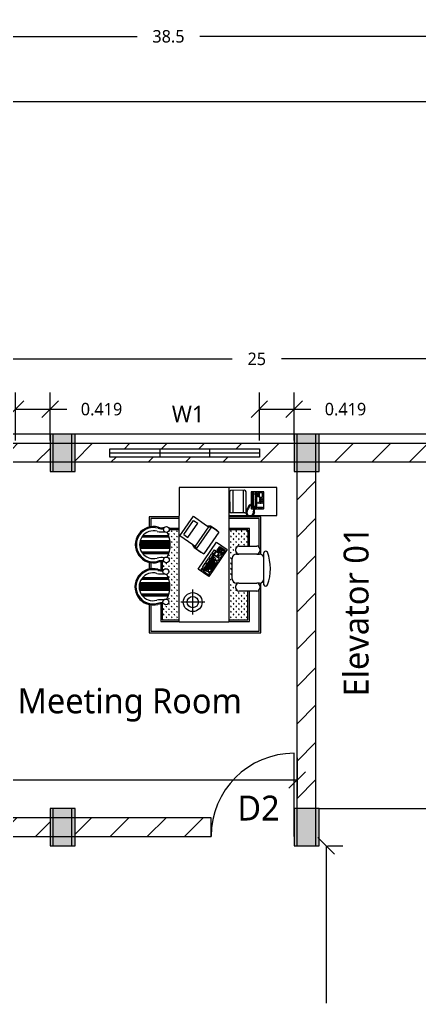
# Model space of a CAD drawing. Header units: metres. Extents: x 22814 to 23003, y 12423 to 12493.
# Drawn here: x 22835.06 to 22839.87, y 12469.05 to 12480.96 of the extents above; entities that cross this region are included whole.
import ezdxf

# ---------------------------------------------------------------- set-up
doc = ezdxf.new("R2010")
doc.units = ezdxf.units.M
doc.header["$PDMODE"] = 2
for name, color, linetype in [('Column hatch', 1, 'Continuous'), ('Door', 3, 'Continuous'), ('Window', 50, 'Continuous')]:
    doc.layers.add(name, color=color, linetype=linetype)
doc.styles.add('Annotative', font='Microsoft YaHei Light.ttf')
doc.dimstyles.new('Dim 2', dxfattribs={"dimtxt": 0.15, "dimasz": 0.2, "dimexe": 0.2, "dimexo": 0.1, "dimgap": 0.2, "dimtad": 0, "dimdec": 3, "dimdsep": 46, "dimtxsty": 'Annotative', "dimblk": 'OBLIQUE', "dimcen": 1, "dimadec": 0, "dimazin": 0, "dimtfac": 1, "dimtdec": 3, "dimtmove": 0, "dimatfit": 3, "dimfxl": 1, "dimarcsym": 0})

# ---------------------------------------------------------------- blocks, each defined once
blk = doc.blocks.new('A$C22A54B66')
for p, q in [((483, 1429), (483, 1766)), ((491, 1426), (491, 1772)), ((498, 1424), (498, 1778)), ((505, 1421), (505, 1782)), ((556, 1410), (556, 1805)), ((563, 1409), (563, 1807)), ((570, 1408), (570, 1808)), ((577, 1408), (577, 1810)), ((584, 1407), (584, 1811)), ((591, 1407), (591, 1811)), ((598, 1407), (598, 1812)), ((605, 1407), (605, 1812)), ((612, 1407), (612, 1811)), ((619, 1407), (619, 1811)), ((626, 1408), (626, 1810)), ((633, 1408), (633, 1809)), ((640, 1409), (640, 1808)), ((648, 1410), (648, 1806)), ((655, 1411), (655, 1804)), ((702, 1422), (702, 1783)), ((709, 1424), (709, 1778)), ((717, 1426), (717, 1773)), ((724, 1429), (724, 1767)), ((1036, 1423), (1036, 1761)), ((1043, 1421), (1043, 1767)), ((1050, 1418), (1050, 1772)), ((1057, 1416), (1057, 1777)), ((1109, 1405), (1109, 1800)), ((1116, 1404), (1116, 1802)), ((1123, 1403), (1123, 1803)), ((1130, 1403), (1130, 1804)), ((1137, 1402), (1137, 1805)), ((1144, 1402), (1144, 1806)), ((1151, 1402), (1151, 1806)), ((1158, 1402), (1158, 1806)), ((1165, 1402), (1165, 1806)), ((1172, 1402), (1172, 1806)), ((1179, 1402), (1179, 1805)), ((1186, 1403), (1186, 1804)), ((1193, 1404), (1193, 1803)), ((1200, 1404), (1200, 1801)), ((1207, 1405), (1207, 1799)), ((1255, 1416), (1255, 1778)), ((1262, 1419), (1262, 1773)), ((1269, 1421), (1269, 1768)), ((1276, 1424), (1276, 1762)), ((370, 1678), (0, 1678)), ((0, 1678), (0, 212)), ((366, 1658), (20, 1658)), ((20, 1658), (20, 232)), ((924, 1678), (838, 1678)), ((920, 1658), (841, 1658)), ((1522, 1678), (1390, 1678)), ((1502, 1658), (1393, 1658)), ((1502, 1284), (1502, 1658)), ((1522, 1284), (1522, 1678)), ((379, 1528), (150, 1528)), ((150, 1528), (150, 1284)), ((379, 1508), (170, 1508)), ((170, 1508), (170, 1284)), ((170, 1493), (176, 1487)), ((205, 1458), (198, 1452)), ((205, 1458), (205, 1449)), ((205, 1458), (211, 1452)), ((240, 1494), (233, 1487)), ((240, 1494), (240, 1484)), ((240, 1494), (247, 1487)), ((275, 1458), (269, 1452)), ((275, 1458), (275, 1449)), ((275, 1458), (282, 1452)), ((311, 1494), (304, 1487)), ((311, 1494), (311, 1484)), ((311, 1494), (317, 1487)), ((346, 1458), (339, 1452)), ((346, 1458), (346, 1449)), ((346, 1458), (353, 1452)), ((376, 1488), (375, 1487)), ((932, 1528), (815, 1528)), ((932, 1508), (829, 1508)), ((841, 1451), (841, 1449)), ((842, 1457), (848, 1452)), ((876, 1494), (870, 1487)), ((876, 1494), (876, 1484)), ((876, 1494), (883, 1487)), ((912, 1458), (905, 1452)), ((912, 1458), (912, 1449)), ((912, 1458), (918, 1452)), ((170, 1422), (176, 1416)), ((170, 1351), (176, 1345)), ((205, 1387), (198, 1381)), ((205, 1317), (198, 1310)), ((205, 1387), (205, 1378)), ((205, 1387), (211, 1381)), ((205, 1317), (205, 1307)), ((205, 1317), (211, 1310)), ((240, 1423), (233, 1416)), ((240, 1352), (233, 1345)), ((240, 1423), (240, 1413)), ((240, 1423), (247, 1416)), ((240, 1352), (240, 1343)), ((240, 1352), (247, 1345)), ((275, 1387), (269, 1381)), ((275, 1317), (269, 1310)), ((275, 1387), (275, 1378)), ((275, 1387), (282, 1381)), ((275, 1317), (275, 1307)), ((275, 1317), (282, 1310)), ((311, 1423), (304, 1416)), ((311, 1352), (304, 1345)), ((311, 1423), (311, 1413)), ((311, 1423), (317, 1416)), ((311, 1352), (311, 1343)), ((311, 1352), (317, 1345)), ((346, 1387), (339, 1381)), ((346, 1317), (339, 1310)), ((346, 1387), (346, 1378)), ((346, 1387), (353, 1381)), ((346, 1317), (346, 1307)), ((346, 1317), (353, 1310)), ((381, 1423), (375, 1416)), ((381, 1352), (375, 1345)), ((381, 1423), (381, 1413)), ((381, 1423), (388, 1416)), ((381, 1352), (381, 1343)), ((381, 1352), (388, 1345)), ((417, 1387), (410, 1381)), ((417, 1317), (410, 1310)), ((417, 1387), (417, 1378)), ((417, 1387), (423, 1381)), ((417, 1317), (417, 1307)), ((417, 1317), (423, 1310)), ((452, 1423), (445, 1416)), ((452, 1352), (445, 1345)), ((452, 1423), (452, 1413)), ((452, 1423), (459, 1416)), ((452, 1352), (452, 1343)), ((452, 1352), (459, 1345)), ((487, 1387), (481, 1381)), ((487, 1317), (481, 1310)), ((487, 1387), (487, 1378)), ((487, 1387), (494, 1381)), ((487, 1317), (487, 1307)), ((487, 1317), (494, 1310)), ((518, 1418), (516, 1416)), ((523, 1352), (516, 1345)), ((523, 1416), (523, 1413)), ((523, 1352), (523, 1343)), ((523, 1352), (529, 1345)), ((558, 1387), (552, 1381)), ((558, 1317), (552, 1310)), ((558, 1387), (558, 1378)), ((558, 1387), (565, 1381)), ((558, 1317), (558, 1307)), ((558, 1317), (565, 1310)), ((594, 1352), (587, 1345)), ((594, 1352), (594, 1343)), ((594, 1352), (600, 1345)), ((629, 1387), (622, 1381)), ((629, 1317), (622, 1310)), ((629, 1387), (629, 1378)), ((629, 1387), (635, 1381)), ((629, 1317), (629, 1307)), ((629, 1317), (635, 1310)), ((664, 1352), (658, 1345)), ((664, 1352), (664, 1343)), ((664, 1352), (671, 1345)), ((700, 1387), (693, 1381)), ((700, 1317), (693, 1310)), ((700, 1387), (700, 1378)), ((700, 1387), (706, 1381)), ((700, 1317), (700, 1307)), ((700, 1317), (706, 1310)), ((735, 1423), (728, 1416)), ((735, 1352), (728, 1345)), ((735, 1423), (735, 1413)), ((735, 1423), (742, 1416)), ((735, 1352), (735, 1343)), ((735, 1352), (742, 1345)), ((770, 1387), (764, 1381)), ((770, 1317), (764, 1310)), ((770, 1387), (770, 1378)), ((770, 1387), (777, 1381)), ((770, 1317), (770, 1307)), ((770, 1317), (777, 1310)), ((804, 1421), (799, 1416)), ((806, 1352), (799, 1345)), ((806, 1422), (806, 1413)), ((806, 1352), (806, 1343)), ((806, 1352), (812, 1345)), ((807, 1422), (812, 1416)), ((841, 1387), (834, 1381)), ((841, 1317), (834, 1310)), ((841, 1387), (841, 1378)), ((841, 1387), (848, 1381)), ((841, 1317), (841, 1307)), ((841, 1317), (848, 1310)), ((876, 1423), (870, 1416)), ((876, 1352), (870, 1345)), ((876, 1423), (876, 1413)), ((876, 1423), (883, 1416)), ((876, 1352), (876, 1343)), ((876, 1352), (883, 1345)), ((912, 1387), (905, 1381)), ((912, 1317), (905, 1310)), ((912, 1387), (912, 1378)), ((912, 1387), (918, 1381)), ((912, 1317), (912, 1307)), ((912, 1317), (918, 1310)), ((943, 1419), (940, 1416)), ((947, 1352), (940, 1345)), ((947, 1418), (947, 1413)), ((947, 1352), (947, 1343)), ((947, 1352), (954, 1345)), ((953, 1416), (954, 1416)), ((982, 1387), (976, 1381)), ((982, 1317), (976, 1310)), ((982, 1387), (982, 1378)), ((982, 1387), (989, 1381)), ((982, 1317), (982, 1307)), ((982, 1317), (989, 1310)), ((1018, 1423), (1011, 1416)), ((1018, 1352), (1011, 1345)), ((1018, 1423), (1018, 1413)), ((1018, 1423), (1024, 1416)), ((1018, 1352), (1018, 1343)), ((1018, 1352), (1024, 1345)), ((1053, 1387), (1046, 1381)), ((1053, 1317), (1046, 1310)), ((1053, 1387), (1053, 1378)), ((1053, 1387), (1060, 1381)), ((1053, 1317), (1053, 1307)), ((1053, 1317), (1060, 1310)), ((1088, 1352), (1082, 1345)), ((1088, 1352), (1088, 1343)), ((1088, 1352), (1095, 1345)), ((1124, 1387), (1117, 1381)), ((1124, 1317), (1117, 1310)), ((1124, 1387), (1124, 1378)), ((1124, 1387), (1130, 1381)), ((1124, 1317), (1124, 1307)), ((1124, 1317), (1130, 1310)), ((1159, 1352), (1153, 1345)), ((1159, 1352), (1159, 1343)), ((1159, 1352), (1166, 1345)), ((1195, 1387), (1188, 1381)), ((1195, 1317), (1188, 1310)), ((1195, 1387), (1195, 1378)), ((1195, 1387), (1201, 1381)), ((1195, 1317), (1195, 1307)), ((1195, 1317), (1201, 1310)), ((1230, 1352), (1223, 1345)), ((1230, 1352), (1230, 1343)), ((1230, 1352), (1237, 1345)), ((1265, 1387), (1259, 1381)), ((1265, 1317), (1259, 1310)), ((1265, 1387), (1265, 1378)), ((1265, 1387), (1272, 1381)), ((1265, 1317), (1265, 1307)), ((1265, 1317), (1272, 1310)), ((1301, 1423), (1294, 1416)), ((1301, 1352), (1294, 1345)), ((1301, 1423), (1301, 1413)), ((1301, 1423), (1307, 1416)), ((1301, 1352), (1301, 1343)), ((1301, 1352), (1307, 1345)), ((1336, 1387), (1329, 1381)), ((1336, 1317), (1329, 1310)), ((1336, 1387), (1336, 1378)), ((1336, 1387), (1343, 1381)), ((1336, 1317), (1336, 1307)), ((1336, 1317), (1343, 1310)), ((1352, 1284), (1352, 1416)), ((1372, 1284), (1372, 1419)), ((138, 634), (138, 1284)), ((138, 1284), (1538, 1284)), ((402, 947), (402, 1264)), ((1911, 1285), (1539, 1285)), ((1911, 0), (1911, 1285)), ((570, 1109), (240, 1109)), ((1911, 634), (138, 634)), ((150, 634), (150, 362)), ((170, 634), (170, 382)), ((170, 574), (176, 568)), ((205, 610), (198, 603)), ((205, 539), (198, 532)), ((205, 610), (205, 600)), ((205, 610), (211, 603)), ((205, 539), (205, 530)), ((205, 539), (211, 532)), ((240, 574), (233, 568)), ((240, 574), (240, 565)), ((240, 574), (247, 568)), ((275, 610), (269, 603)), ((275, 539), (269, 532)), ((275, 610), (275, 600)), ((275, 610), (282, 603)), ((275, 539), (275, 530)), ((275, 539), (282, 532)), ((311, 574), (304, 568)), ((311, 574), (311, 565)), ((311, 574), (317, 568)), ((346, 610), (339, 603)), ((346, 539), (339, 532)), ((346, 610), (346, 600)), ((346, 610), (353, 603)), ((346, 539), (346, 530)), ((346, 539), (353, 532)), ((381, 574), (375, 568)), ((381, 574), (381, 565)), ((381, 574), (388, 568)), ((417, 610), (410, 603)), ((417, 539), (410, 532)), ((417, 610), (417, 600)), ((417, 610), (423, 603)), ((417, 539), (417, 530)), ((417, 539), (423, 532)), ((452, 574), (445, 568)), ((452, 574), (452, 565)), ((452, 574), (459, 568)), ((487, 610), (481, 603)), ((487, 539), (481, 532)), ((487, 610), (487, 600)), ((487, 610), (494, 603)), ((487, 539), (487, 530)), ((487, 539), (494, 532)), ((523, 574), (516, 568)), ((523, 574), (523, 565)), ((523, 574), (529, 568)), ((558, 610), (552, 603)), ((558, 539), (552, 532)), ((558, 610), (558, 600)), ((558, 610), (565, 603)), ((558, 539), (558, 530)), ((558, 539), (564, 533)), ((586, 539), (615, 539)), ((594, 574), (587, 568)), ((594, 574), (594, 565)), ((594, 574), (600, 568)), ((629, 610), (622, 603)), ((629, 539), (627, 537)), ((629, 610), (629, 600)), ((629, 610), (635, 603)), ((629, 539), (629, 537)), ((629, 539), (633, 534)), ((653, 502), (653, 531)), ((664, 574), (658, 568)), ((664, 574), (664, 565)), ((664, 574), (668, 570)), ((700, 610), (693, 603)), ((700, 610), (700, 600)), ((700, 610), (706, 603)), ((709, 588), (978, 588)), ((770, 610), (764, 603)), ((770, 610), (770, 600)), ((770, 610), (777, 603)), ((841, 610), (834, 603)), ((841, 610), (841, 600)), ((841, 610), (848, 603)), ((912, 610), (905, 603)), ((912, 610), (912, 600)), ((912, 610), (918, 603)), ((982, 610), (976, 603)), ((982, 610), (982, 600)), ((982, 610), (989, 603)), ((1018, 574), (1016, 573)), ((1018, 574), (1018, 571)), ((1018, 574), (1024, 568)), ((1035, 531), (1035, 502)), ((1053, 610), (1046, 603)), ((1053, 539), (1046, 532)), ((1053, 610), (1053, 600)), ((1053, 610), (1060, 603)), ((1053, 539), (1053, 534)), ((1053, 539), (1056, 536)), ((1073, 539), (1102, 539)), ((1088, 574), (1082, 568)), ((1088, 574), (1088, 565)), ((1088, 574), (1095, 568)), ((1124, 610), (1117, 603)), ((1124, 539), (1120, 535)), ((1124, 610), (1124, 600)), ((1124, 610), (1130, 603)), ((1124, 539), (1124, 532)), ((1124, 539), (1130, 532)), ((1159, 574), (1153, 568)), ((1159, 574), (1159, 565)), ((1159, 574), (1166, 568)), ((1195, 610), (1188, 603)), ((1195, 539), (1188, 532)), ((1195, 610), (1195, 600)), ((1195, 610), (1201, 603)), ((1195, 539), (1195, 530)), ((1195, 539), (1201, 532)), ((1230, 574), (1223, 568)), ((1230, 574), (1230, 565)), ((1230, 574), (1237, 568)), ((1265, 610), (1259, 603)), ((1265, 539), (1259, 532)), ((1265, 610), (1265, 600)), ((1265, 610), (1272, 603)), ((1265, 539), (1265, 530)), ((1265, 539), (1272, 532)), ((1301, 574), (1294, 568)), ((1301, 574), (1301, 565)), ((1301, 574), (1307, 568)), ((1336, 610), (1329, 603)), ((1336, 539), (1329, 532)), ((1336, 610), (1336, 600)), ((1336, 610), (1343, 603)), ((1336, 539), (1336, 530)), ((1336, 539), (1343, 532)), ((1352, 382), (1352, 634)), ((1372, 362), (1372, 634)), ((1502, 232), (1502, 634)), ((1522, 212), (1522, 634)), ((1539, 634), (1539, 0)), ((1575, 423), (1575, 599)), ((1872, 425), (1870, 601)), ((170, 503), (176, 497)), ((170, 432), (176, 426)), ((205, 468), (198, 462)), ((205, 398), (198, 391)), ((205, 468), (205, 459)), ((205, 468), (211, 462)), ((205, 398), (205, 388)), ((205, 398), (211, 391)), ((240, 504), (233, 497)), ((240, 433), (233, 426)), ((240, 504), (240, 494)), ((240, 504), (247, 497)), ((240, 433), (240, 424)), ((240, 433), (247, 426)), ((275, 468), (269, 462)), ((275, 398), (269, 391)), ((275, 468), (275, 459)), ((275, 468), (282, 462)), ((275, 398), (275, 388)), ((275, 398), (282, 391)), ((311, 504), (304, 497)), ((311, 433), (304, 426)), ((311, 504), (311, 494)), ((311, 504), (317, 497)), ((311, 433), (311, 424)), ((311, 433), (317, 426)), ((346, 468), (339, 462)), ((346, 398), (339, 391)), ((346, 468), (346, 459)), ((346, 468), (353, 462)), ((346, 398), (346, 388)), ((346, 398), (353, 391)), ((381, 504), (375, 497)), ((381, 433), (375, 426)), ((381, 504), (381, 494)), ((381, 504), (388, 497)), ((381, 433), (381, 424)), ((381, 433), (388, 426)), ((417, 468), (410, 462)), ((417, 398), (410, 391)), ((417, 468), (417, 459)), ((417, 468), (423, 462)), ((417, 398), (417, 388)), ((417, 398), (423, 391)), ((452, 504), (445, 497)), ((452, 433), (445, 426)), ((452, 504), (452, 494)), ((452, 504), (459, 497)), ((452, 433), (452, 424)), ((452, 433), (459, 426)), ((487, 468), (481, 462)), ((487, 398), (481, 391)), ((487, 468), (487, 459)), ((487, 468), (494, 462)), ((487, 398), (487, 388)), ((487, 398), (494, 391)), ((523, 504), (516, 497)), ((523, 433), (516, 426)), ((523, 504), (523, 494)), ((523, 504), (529, 497)), ((523, 433), (523, 424)), ((523, 433), (529, 426)), ((548, 264), (548, 502)), ((653, 502), (653, 264)), ((1035, 264), (1035, 502)), ((1140, 502), (1140, 264)), ((1159, 504), (1153, 497)), ((1159, 433), (1153, 426)), ((1159, 504), (1159, 494)), ((1159, 504), (1166, 497)), ((1159, 433), (1159, 424)), ((1159, 433), (1166, 426)), ((1195, 468), (1188, 462)), ((1195, 398), (1188, 391)), ((1195, 468), (1195, 459)), ((1195, 468), (1201, 462)), ((1195, 398), (1195, 388)), ((1195, 398), (1201, 391)), ((1230, 504), (1223, 497)), ((1230, 433), (1223, 426)), ((1230, 504), (1230, 494)), ((1230, 504), (1237, 497)), ((1230, 433), (1230, 424)), ((1230, 433), (1237, 426)), ((1265, 468), (1259, 462)), ((1265, 398), (1259, 391)), ((1265, 468), (1265, 459)), ((1265, 468), (1272, 462)), ((1265, 398), (1265, 388)), ((1265, 398), (1272, 391)), ((1301, 504), (1294, 497)), ((1301, 433), (1294, 426)), ((1301, 504), (1301, 494)), ((1301, 504), (1307, 497)), ((1301, 433), (1301, 424)), ((1301, 433), (1307, 426)), ((1336, 468), (1329, 462)), ((1336, 398), (1329, 391)), ((1336, 468), (1336, 459)), ((1336, 468), (1343, 462)), ((1336, 398), (1336, 388)), ((1336, 398), (1343, 391)), ((150, 362), (548, 362)), ((170, 382), (548, 382)), ((653, 227), (653, 264)), ((1035, 264), (1035, 227)), ((1352, 382), (1139, 382)), ((1140, 362), (1372, 362)), ((0, 212), (655, 212)), ((20, 232), (564, 232)), ((615, 226), (586, 226)), ((629, 170), (709, 170)), ((709, 170), (978, 170)), ((978, 170), (1035, 170)), ((1033, 212), (1522, 212)), ((1035, 170), (1049, 170)), ((1102, 226), (1073, 226)), ((1123, 232), (1502, 232)), ((1539, 0), (1911, 0))]:
    blk.add_line(p, q)
at = {"linetype": 'ByBlock'}
for p, q in [((1157, 1105), (1275, 1275)), ((1290, 1223), (1253, 1170)), ((1275, 1275), (1531, 1098)), ((1290, 1223), (1477, 1095)), ((1058, 1002), (1111, 1078)), ((1102, 1061), (1061, 1000)), ((1140, 1076), (1102, 1061)), ((1394, 860), (1102, 1061)), ((1111, 1078), (1157, 1105)), ((1157, 1099), (1140, 1076)), ((1394, 900), (1140, 1076)), ((1253, 1170), (1440, 1041)), ((1531, 1098), (1410, 924)), ((1477, 1095), (1440, 1041)), ((739, 897), (835, 1037)), ((813, 970), (763, 898)), ((815, 924), (806, 910)), ((822, 943), (811, 927)), ((811, 927), (815, 924)), ((1020, 827), (813, 970)), ((825, 958), (817, 946)), ((817, 946), (822, 943)), ((819, 979), (832, 998)), ((836, 968), (819, 979)), ((820, 920), (965, 821)), ((823, 939), (981, 830)), ((832, 998), (849, 987)), ((835, 1037), (1189, 793)), ((849, 987), (836, 968)), ((845, 962), (858, 980)), ((901, 923), (845, 962)), ((858, 980), (914, 942)), ((914, 942), (901, 923)), ((908, 918), (921, 937)), ((964, 880), (908, 918)), ((921, 937), (977, 898)), ((1037, 961), (1058, 1002)), ((1061, 1000), (1037, 961)), ((1324, 763), (1037, 961)), ((1410, 924), (1394, 900)), ((1410, 924), (1407, 874)), ((1093, 653), (739, 897)), ((763, 898), (784, 883)), ((784, 883), (794, 897)), ((794, 897), (805, 889)), ((805, 889), (796, 875)), ((796, 875), (933, 780)), ((813, 905), (803, 891)), ((806, 910), (813, 905)), ((817, 902), (953, 808)), ((817, 861), (826, 875)), ((826, 875), (924, 807)), ((924, 807), (915, 793)), ((933, 780), (943, 794)), ((943, 794), (959, 783)), ((947, 795), (956, 809)), ((959, 783), (950, 769)), ((956, 809), (963, 804)), ((963, 804), (971, 816)), ((977, 898), (964, 880)), ((969, 876), (981, 895)), ((1027, 836), (969, 876)), ((971, 755), (1020, 827)), ((971, 816), (981, 809)), ((981, 895), (1040, 855)), ((981, 809), (990, 823)), ((986, 827), (995, 841)), ((990, 823), (986, 827)), ((1004, 793), (1025, 824)), ((1048, 763), (1004, 793)), ((1025, 824), (1069, 793)), ((1040, 855), (1027, 836)), ((1028, 718), (1076, 788)), ((1031, 833), (1044, 852)), ((1076, 802), (1031, 833)), ((1044, 852), (1089, 821)), ((1069, 793), (1048, 763)), ((1089, 821), (1076, 802)), ((1076, 788), (1132, 750)), ((1189, 793), (1093, 653)), ((1356, 800), (1324, 763)), ((1352, 799), (1324, 763)), ((1394, 860), (1352, 799)), ((1407, 874), (1356, 800)), ((1394, 900), (1394, 860)), ((950, 769), (971, 755)), ((975, 751), (986, 768)), ((1019, 721), (975, 751)), ((986, 768), (1000, 758)), ((1000, 758), (1010, 772)), ((1010, 772), (1026, 761)), ((1026, 761), (1017, 747)), ((1017, 747), (1031, 737)), ((1031, 737), (1019, 721)), ((1084, 680), (1028, 718)), ((1038, 728), (1064, 711)), ((1046, 744), (1085, 717)), ((1064, 711), (1056, 699)), ((1059, 759), (1097, 733)), ((1067, 774), (1106, 747)), ((1070, 689), (1088, 715)), ((1132, 750), (1084, 680)), ((1088, 715), (1109, 745)), ((1088, 715), (1099, 707)), ((1109, 745), (1120, 737)), ((1871, 581), (1578, 579)), ((1850, 621), (1595, 619)), ((1542, 392), (1546, 396)), ((1546, 383), (1542, 392)), ((1546, 396), (1555, 391)), ((1560, 391), (1546, 377)), ((1552, 400), (1558, 403)), ((1555, 391), (1552, 400)), ((1558, 403), (1567, 395)), ((1584, 395), (1560, 391)), ((1566, 405), (1573, 406)), ((1567, 395), (1566, 405)), ((1573, 406), (1578, 398)), ((1578, 398), (1580, 408)), ((1872, 445), (1579, 443)), ((1580, 408), (1588, 406)), ((1614, 385), (1584, 395)), ((1588, 406), (1588, 398)), ((1588, 398), (1595, 405)), ((1595, 405), (1602, 402)), ((1596, 403), (1852, 405)), ((1602, 402), (1602, 392)), ((1602, 392), (1605, 401)), ((1605, 401), (1615, 399)), ((1615, 399), (1614, 389)), ((1614, 389), (1623, 395)), ((1623, 395), (1628, 391)), ((1628, 391), (1626, 382)), ((1525, 357), (1527, 363)), ((1535, 353), (1525, 357)), ((1526, 351), (1535, 353)), ((1527, 346), (1526, 351)), ((1527, 363), (1535, 363)), ((1535, 342), (1527, 346)), ((1527, 338), (1535, 342)), ((1529, 331), (1527, 338)), ((1529, 371), (1532, 376)), ((1535, 363), (1529, 371)), ((1539, 332), (1529, 331)), ((1532, 376), (1541, 375)), ((1533, 381), (1537, 386)), ((1541, 375), (1533, 381)), ((1533, 324), (1539, 332)), ((1537, 318), (1533, 324)), ((1537, 386), (1546, 383)), ((1545, 320), (1537, 318)), ((1546, 377), (1538, 358)), ((1538, 358), (1540, 339)), ((1540, 339), (1549, 322)), ((1540, 312), (1545, 320)), ((1546, 308), (1540, 312)), ((1555, 312), (1546, 308)), ((1549, 322), (1564, 310)), ((1553, 302), (1555, 312)), ((1560, 298), (1553, 302)), ((1567, 307), (1560, 298)), ((1564, 310), (1584, 308)), ((1568, 297), (1567, 307)), ((1577, 296), (1568, 297)), ((1582, 305), (1577, 296)), ((1584, 296), (1582, 305)), ((1584, 308), (1592, 310)), ((1591, 297), (1584, 296)), ((1595, 300), (1591, 297)), ((1592, 310), (1596, 304)), ((1597, 299), (1595, 300)), ((1596, 304), (1604, 304)), ((1605, 300), (1597, 299)), ((1604, 304), (1612, 303)), ((1620, 296), (1605, 300)), ((1612, 303), (1627, 300)), ((1632, 374), (1614, 385)), ((1636, 292), (1620, 296)), ((1626, 382), (1634, 387)), ((1627, 300), (1637, 297)), ((1634, 336), (1630, 333)), ((1630, 333), (1630, 299)), ((1630, 293), (1630, 175)), ((1635, 375), (1632, 374)), ((1634, 387), (1641, 384)), ((1851, 336), (1634, 336)), ((1635, 373), (1635, 375)), ((1649, 366), (1635, 373)), ((1649, 292), (1636, 292)), ((1637, 297), (1649, 296)), ((1641, 384), (1638, 375)), ((1638, 375), (1645, 381)), ((1653, 323), (1643, 315)), ((1643, 315), (1643, 297)), ((1643, 292), (1643, 270)), ((1643, 270), (1651, 262)), ((1645, 381), (1652, 378)), ((1645, 312), (1648, 318)), ((1665, 304), (1645, 312)), ((1645, 297), (1645, 312)), ((1645, 274), (1645, 292)), ((1665, 282), (1645, 274)), ((1645, 274), (1648, 268)), ((1648, 318), (1654, 320)), ((1648, 268), (1654, 267)), ((1652, 378), (1649, 369)), ((1649, 369), (1656, 376)), ((1666, 356), (1649, 366)), ((1649, 296), (1649, 292)), ((1651, 262), (1841, 262)), ((1841, 323), (1653, 323)), ((1654, 320), (1668, 306)), ((1654, 320), (1697, 320)), ((1654, 267), (1668, 281)), ((1654, 267), (1697, 267)), ((1656, 376), (1661, 373)), ((1661, 373), (1658, 364)), ((1658, 364), (1667, 369)), ((1668, 306), (1665, 304)), ((1665, 304), (1665, 282)), ((1668, 281), (1665, 282)), ((1675, 350), (1666, 356)), ((1667, 369), (1672, 366)), ((1753, 306), (1668, 306)), ((1753, 281), (1668, 281)), ((1672, 366), (1670, 358)), ((1670, 358), (1678, 363)), ((1678, 354), (1675, 350)), ((1678, 363), (1681, 362)), ((1678, 351), (1678, 354)), ((1680, 349), (1678, 351)), ((1683, 345), (1680, 349)), ((1681, 362), (1682, 358)), ((1682, 358), (1683, 353)), ((1683, 353), (1689, 348)), ((1686, 342), (1683, 345)), ((1687, 336), (1686, 342)), ((1689, 348), (1691, 344)), ((1691, 344), (1692, 336)), ((1697, 320), (1704, 317)), ((1697, 267), (1704, 270)), ((1704, 317), (1712, 312)), ((1704, 270), (1712, 274)), ((1712, 312), (1723, 311)), ((1712, 274), (1723, 276)), ((1723, 311), (1753, 311)), ((1723, 276), (1753, 276)), ((1769, 311), (1753, 311)), ((1753, 306), (1824, 306)), ((1753, 281), (1824, 281)), ((1769, 276), (1753, 276)), ((1780, 312), (1769, 311)), ((1780, 274), (1769, 276)), ((1788, 317), (1780, 312)), ((1788, 270), (1780, 274)), ((1796, 320), (1788, 317)), ((1796, 267), (1788, 270)), ((1838, 320), (1796, 320)), ((1838, 267), (1796, 267)), ((1838, 320), (1824, 306)), ((1824, 306), (1827, 304)), ((1824, 281), (1827, 282)), ((1838, 267), (1824, 281)), ((1827, 304), (1848, 312)), ((1827, 304), (1827, 282)), ((1827, 282), (1848, 274)), ((1844, 318), (1838, 320)), ((1844, 268), (1838, 267)), ((1849, 315), (1841, 323)), ((1841, 262), (1849, 268)), ((1848, 312), (1844, 318)), ((1848, 274), (1844, 268)), ((1848, 274), (1848, 312)), ((1849, 268), (1849, 315)), ((1854, 333), (1851, 336)), ((1854, 175), (1854, 333)), ((1630, 175), (1634, 172)), ((1634, 172), (1851, 172)), ((1642, 251), (1651, 251)), ((1642, 235), (1642, 251)), ((1651, 235), (1642, 235)), ((1642, 229), (1651, 229)), ((1642, 213), (1642, 229)), ((1651, 213), (1642, 213)), ((1642, 207), (1651, 207)), ((1642, 191), (1642, 207)), ((1651, 191), (1642, 191)), ((1651, 251), (1651, 235)), ((1651, 229), (1651, 213)), ((1651, 207), (1651, 191)), ((1701, 252), (1701, 240)), ((1711, 252), (1701, 252)), ((1701, 240), (1711, 240)), ((1701, 230), (1701, 221)), ((1711, 230), (1701, 230)), ((1701, 221), (1711, 221)), ((1711, 215), (1701, 215)), ((1701, 215), (1701, 205)), ((1701, 205), (1711, 205)), ((1701, 199), (1701, 189)), ((1711, 199), (1701, 199)), ((1701, 189), (1711, 189)), ((1711, 240), (1711, 252)), ((1711, 221), (1711, 230)), ((1711, 205), (1711, 215)), ((1711, 189), (1711, 199)), ((1728, 230), (1719, 230)), ((1719, 230), (1719, 221)), ((1719, 221), (1728, 221)), ((1728, 215), (1719, 215)), ((1719, 215), (1719, 205)), ((1719, 205), (1728, 205)), ((1719, 199), (1719, 189)), ((1728, 199), (1719, 199)), ((1719, 189), (1728, 189)), ((1728, 221), (1728, 230)), ((1728, 205), (1728, 215)), ((1728, 189), (1728, 199)), ((1736, 230), (1736, 221)), ((1745, 230), (1736, 230)), ((1736, 221), (1745, 221)), ((1736, 215), (1736, 205)), ((1745, 215), (1736, 215)), ((1736, 205), (1745, 205)), ((1736, 199), (1736, 189)), ((1745, 199), (1736, 199)), ((1736, 189), (1745, 189)), ((1745, 221), (1745, 230)), ((1745, 205), (1745, 215)), ((1745, 189), (1745, 199)), ((1753, 230), (1753, 221)), ((1763, 230), (1753, 230)), ((1753, 221), (1763, 221)), ((1763, 215), (1753, 215)), ((1753, 215), (1753, 205)), ((1753, 205), (1763, 205)), ((1753, 199), (1753, 189)), ((1763, 199), (1753, 199)), ((1753, 189), (1763, 189)), ((1763, 221), (1763, 230)), ((1763, 205), (1763, 215)), ((1763, 189), (1763, 199)), ((1781, 233), (1781, 188)), ((1840, 233), (1781, 233)), ((1781, 188), (1840, 188)), ((1785, 251), (1789, 251)), ((1785, 238), (1785, 251)), ((1789, 238), (1785, 238)), ((1789, 251), (1789, 238)), ((1794, 251), (1799, 251)), ((1794, 238), (1794, 251)), ((1799, 238), (1794, 238)), ((1799, 251), (1799, 238)), ((1803, 238), (1803, 251)), ((1803, 251), (1808, 251)), ((1808, 238), (1803, 238)), ((1808, 251), (1808, 238)), ((1813, 251), (1818, 251)), ((1813, 238), (1813, 251)), ((1818, 238), (1813, 238)), ((1818, 251), (1818, 238)), ((1822, 251), (1827, 251)), ((1822, 238), (1822, 251)), ((1827, 238), (1822, 238)), ((1827, 251), (1827, 238)), ((1832, 251), (1837, 251)), ((1832, 238), (1832, 251)), ((1837, 238), (1832, 238)), ((1837, 251), (1837, 238)), ((1840, 188), (1840, 233)), ((1851, 172), (1854, 175))]:
    blk.add_line(p, q, dxfattribs=at)
for centre, radius in [((405, 1460), 38.2), ((804, 1460), 38.2), ((957, 1454), 38.2), ((1357, 1454), 38.2), ((403, 1107), 124), ((403, 1107), 74)]:
    blk.add_circle(centre, radius)
for centre, radius, start, end in [((604, 1629), 239, 344.1881, 195.1532), ((604, 1629), 225, 344.1881, 195.1532), ((1157, 1623), 239, 344.1881, 195.1532), ((1157, 1623), 225, 344.1881, 195.1532), ((604, 1629), 183, 344.2752, 195.1505), ((1157, 1623), 183, 344.2752, 195.1505), ((210, 1520), 169, 347.6748, 15.7093), ((210, 1520), 183, 352.2611, 15.7093), ((210, 1520), 225, 351.1055, 15.6071), ((997, 1520), 225, 164.8594, 189.0675), ((997, 1520), 183, 165.1015, 187.6572), ((997, 1520), 169, 165.1015, 191.9513), ((763, 1515), 183, 352.2611, 15.7093), ((763, 1515), 225, 351.1055, 15.6071), ((1550, 1515), 225, 164.8594, 189.0675), ((1550, 1515), 183, 165.1015, 187.6572), ((603, 1747), 340, 241.5158, 298.8317), ((763, 1515), 169, 347.6748, 15.7093), ((1156, 1742), 340, 241.5158, 298.8317), ((1550, 1515), 169, 165.1015, 191.9513), ((586, 502), 37.8, 90, 180), ((615, 502), 37.8, 0, 90), ((709, 531), 56.6, 90, 180), ((978, 531), 56.6, 0, 90), ((1073, 502), 37.8, 90, 180), ((1102, 502), 37.8, 0, 90), ((1595, 599), 20, 90.4509, 180), ((1850, 601), 20, 0.397, 90.4509), ((1595, 423), 20, 180, 270.4509), ((1852, 425), 20, 270.4509, 0.397), ((586, 264), 37.8, 180, 270), ((615, 264), 37.8, 270, 0), ((1073, 264), 37.8, 180, 270), ((1102, 264), 37.8, 270, 0), ((638, 147), 25.1, 110.0456, 249.9544), ((709, 227), 56.6, 180, 270), ((978, 227), 56.6, 270, 0), ((1049, 147), 23.7, 290.3611, 90), ((842, 705), 620, 249.9544, 290.3611)]:
    blk.add_arc(centre, radius, start, end)
blk = doc.blocks.new('_Oblique')
at = {"color": 0, "linetype": 'ByBlock', "lineweight": -2}
blk.add_line((-0.5, -0.5), (0.5, 0.5), dxfattribs=at)
blk = doc.blocks.new('*D178')
at = {"color": 0, "lineweight": -2, "transparency": 16777216}
for p, q in [((22829.816, 12472.082), (22829.816, 12471.616)), ((22838.403, 12472.082), (22838.403, 12471.616)), ((22829.816, 12471.816), (22833.676, 12471.816)), ((22838.403, 12471.816), (22834.543, 12471.816))]:
    blk.add_line(p, q, dxfattribs=at)
at = {"layer": 'Defpoints', "color": 0, "transparency": 16777216}
for p in [(22829.816, 12472.182), (22838.403, 12472.182), (22838.403, 12471.816)]:
    blk.add_point(p, dxfattribs=at)
at = {"color": 0, "lineweight": -2, "transparency": 16777216, "xscale": 0.2, "yscale": 0.2, "zscale": 0.2, "rotation": 180}
blk.add_blockref('_Oblique', (22829.816, 12471.816), dxfattribs=at)
at = {"color": 0, "lineweight": -2, "transparency": 16777216, "xscale": 0.2, "yscale": 0.2, "zscale": 0.2}
blk.add_blockref('_Oblique', (22838.403, 12471.816), dxfattribs=at)
at = {"color": 0, "transparency": 16777216, "insert": (22834.11, 12471.816), "char_height": 0.15, "attachment_point": 5, "style": 'Annotative'}
blk.add_mtext('8.588', dxfattribs=at)
blk = doc.blocks.new('*D180')
at = {"color": 0, "lineweight": -2, "transparency": 16777216}
for p, q in [((22838.752, 12471.025), (22838.752, 12469.131)), ((22838.766, 12471.025), (22838.952, 12471.025)), ((22838.752, 12466.475), (22838.752, 12468.37)), ((22838.766, 12466.475), (22838.952, 12466.475))]:
    blk.add_line(p, q, dxfattribs=at)
at = {"layer": 'Defpoints', "color": 0, "transparency": 16777216}
for p in [(22838.666, 12471.025), (22838.752, 12471.025), (22838.666, 12466.475)]:
    blk.add_point(p, dxfattribs=at)
at = {"color": 0, "lineweight": -2, "transparency": 16777216, "xscale": 0.2, "yscale": 0.2, "zscale": 0.2}
for p, rotation in [((22838.752, 12471.025), 90), ((22838.752, 12466.475), 270)]:
    blk.add_blockref('_Oblique', p, dxfattribs=dict(at, rotation=rotation))
at = {"color": 0, "transparency": 16777216, "insert": (22838.752, 12468.75), "char_height": 0.15, "attachment_point": 5, "rotation": 90, "style": 'Annotative'}
blk.add_mtext('4.55', dxfattribs=at)
blk = doc.blocks.new('*D185')
at = {"color": 0, "lineweight": -2, "transparency": 16777216}
for p, q in [((22825.416, 12476.075), (22825.416, 12477.081)), ((22850.416, 12476.075), (22850.416, 12477.081)), ((22825.416, 12476.881), (22837.618, 12476.881)), ((22850.416, 12476.881), (22838.213, 12476.881))]:
    blk.add_line(p, q, dxfattribs=at)
at = {"layer": 'Defpoints', "color": 0, "transparency": 16777216}
for p in [(22850.416, 12476.881), (22825.416, 12475.975), (22850.416, 12475.975)]:
    blk.add_point(p, dxfattribs=at)
at = {"color": 0, "lineweight": -2, "transparency": 16777216, "xscale": 0.2, "yscale": 0.2, "zscale": 0.2, "rotation": 180}
blk.add_blockref('_Oblique', (22825.416, 12476.881), dxfattribs=at)
at = {"color": 0, "lineweight": -2, "transparency": 16777216, "xscale": 0.2, "yscale": 0.2, "zscale": 0.2}
blk.add_blockref('_Oblique', (22850.416, 12476.881), dxfattribs=at)
at = {"color": 0, "transparency": 16777216, "insert": (22837.916, 12476.881), "char_height": 0.15, "attachment_point": 5, "style": 'Annotative'}
blk.add_mtext('25', dxfattribs=at)
blk = doc.blocks.new('*D204')
at = {"color": 0, "lineweight": -2, "transparency": 16777216}
for p, q in [((22837.947, 12475.9), (22837.947, 12476.476)), ((22838.366, 12475.9), (22838.366, 12476.476)), ((22837.947, 12476.276), (22838.366, 12476.276)), ((22838.366, 12476.276), (22838.566, 12476.276))]:
    blk.add_line(p, q, dxfattribs=at)
at = {"layer": 'Defpoints', "color": 0, "transparency": 16777216}
for p in [(22838.366, 12476.276), (22837.947, 12475.8), (22838.366, 12475.8)]:
    blk.add_point(p, dxfattribs=at)
at = {"color": 0, "lineweight": -2, "transparency": 16777216, "xscale": 0.2, "yscale": 0.2, "zscale": 0.2, "rotation": 180}
blk.add_blockref('_Oblique', (22837.947, 12476.276), dxfattribs=at)
at = {"color": 0, "lineweight": -2, "transparency": 16777216, "xscale": 0.2, "yscale": 0.2, "zscale": 0.2}
blk.add_blockref('_Oblique', (22838.366, 12476.276), dxfattribs=at)
at = {"color": 0, "transparency": 16777216, "insert": (22838.984, 12476.276), "char_height": 0.15, "attachment_point": 5, "style": 'Annotative'}
blk.add_mtext('0.419', dxfattribs=at)
blk = doc.blocks.new('*D205')
at = {"color": 0, "lineweight": -2, "transparency": 16777216}
for p, q in [((22835.01, 12475.9), (22835.01, 12476.476)), ((22835.428, 12475.9), (22835.428, 12476.476)), ((22835.01, 12476.276), (22835.428, 12476.276)), ((22835.428, 12476.276), (22835.628, 12476.276))]:
    blk.add_line(p, q, dxfattribs=at)
at = {"layer": 'Defpoints', "color": 0, "transparency": 16777216}
for p in [(22835.428, 12476.276), (22835.01, 12475.8), (22835.428, 12475.8)]:
    blk.add_point(p, dxfattribs=at)
at = {"color": 0, "lineweight": -2, "transparency": 16777216, "xscale": 0.2, "yscale": 0.2, "zscale": 0.2, "rotation": 180}
blk.add_blockref('_Oblique', (22835.01, 12476.276), dxfattribs=at)
at = {"color": 0, "lineweight": -2, "transparency": 16777216, "xscale": 0.2, "yscale": 0.2, "zscale": 0.2}
blk.add_blockref('_Oblique', (22835.428, 12476.276), dxfattribs=at)
at = {"color": 0, "transparency": 16777216, "insert": (22836.047, 12476.276), "char_height": 0.15, "attachment_point": 5, "style": 'Annotative'}
blk.add_mtext('0.419', dxfattribs=at)
blk = doc.blocks.new('*D212')
at = {"color": 0, "lineweight": -2, "transparency": 16777216}
for p, q in [((22817.603, 12480.075), (22817.603, 12480.96)), ((22856.103, 12480.075), (22856.103, 12480.96)), ((22817.603, 12480.76), (22836.478, 12480.76)), ((22856.103, 12480.76), (22837.229, 12480.76))]:
    blk.add_line(p, q, dxfattribs=at)
at = {"layer": 'Defpoints', "color": 0, "transparency": 16777216}
for p in [(22817.603, 12480.76), (22817.603, 12479.975), (22856.103, 12479.975)]:
    blk.add_point(p, dxfattribs=at)
at = {"color": 0, "lineweight": -2, "transparency": 16777216, "xscale": 0.2, "yscale": 0.2, "zscale": 0.2, "rotation": 180}
blk.add_blockref('_Oblique', (22817.603, 12480.76), dxfattribs=at)
at = {"color": 0, "lineweight": -2, "transparency": 16777216, "xscale": 0.2, "yscale": 0.2, "zscale": 0.2}
blk.add_blockref('_Oblique', (22856.103, 12480.76), dxfattribs=at)
at = {"color": 0, "transparency": 16777216, "insert": (22836.853, 12480.76), "char_height": 0.15, "attachment_point": 5, "style": 'Annotative'}
blk.add_mtext('38.5', dxfattribs=at)

msp = doc.modelspace()

# ---------------------------------------------------------------- hatches: boundary and pattern name
h = msp.add_hatch()
h.set_pattern_fill('ANSI31', color=0, scale=0.1)
h.paths.add_polyline_path([(22841.5658, 12475.5252), (22841.3408, 12475.5252), (22841.3408, 12471.4752), (22841.5658, 12471.4752)])
h.paths.add_polyline_path([(22844.2408, 12475.8627), (22841.6033, 12475.8627), (22841.6033, 12475.6377), (22844.2408, 12475.6377)])
h.paths.add_polyline_path([(22842.0221, 12475.8002), (22843.8221, 12475.8002), (22843.8221, 12475.7002), (22842.0221, 12475.7002)], flags=16)
h.paths.add_polyline_path([(22841.3033, 12475.8627), (22838.6658, 12475.8627), (22838.6658, 12475.6377), (22841.3033, 12475.6377)])
h.paths.add_polyline_path([(22838.6283, 12475.5252), (22838.4033, 12475.5252), (22838.4033, 12471.4752), (22838.6283, 12471.4752)])
h.paths.add_polyline_path([(22838.3658, 12475.8627), (22835.7283, 12475.8627), (22835.7283, 12475.6377), (22838.3658, 12475.6377)])
h.paths.add_polyline_path([(22837.9471, 12475.7002), (22836.1471, 12475.7002), (22836.1471, 12475.8002), (22837.9471, 12475.8002)], flags=16)
h.paths.add_polyline_path([(22835.4283, 12475.8627), (22832.7908, 12475.8627), (22832.7908, 12475.6377), (22835.4283, 12475.6377)])
h.paths.add_polyline_path([(22835.0096, 12475.7002), (22833.2096, 12475.7002), (22833.2096, 12475.8002), (22835.0096, 12475.8002)], flags=16)
h.paths.add_polyline_path([(22835.4283, 12471.3627), (22832.7908, 12471.3627), (22832.7908, 12471.1377), (22835.4283, 12471.1377)])
h.paths.add_polyline_path([(22837.3658, 12471.3627), (22835.7283, 12471.3627), (22835.7283, 12471.1377), (22837.3658, 12471.1377)])
h.paths.add_polyline_path([(22829.5533, 12475.8627), (22826.9158, 12475.8627), (22826.9158, 12475.6377), (22829.5533, 12475.6377)])
h.paths.add_polyline_path([(22842.6033, 12471.3627), (22842.6033, 12471.1377), (22844.2408, 12471.1377), (22844.2408, 12471.3627)])
h.paths.add_polyline_path([(22830.8499, 12475.8002), (22830.8499, 12475.7502), (22830.2499, 12475.7502), (22830.2499, 12475.8002)])
h.paths.add_polyline_path([(22830.8499, 12475.7502), (22830.8499, 12475.7002), (22830.2499, 12475.7002), (22830.2499, 12475.7502)])
h.paths.add_polyline_path([(22830.8499, 12475.7502), (22830.8499, 12475.8002), (22831.4499, 12475.8002), (22831.4499, 12475.7502)])
h.paths.add_polyline_path([(22830.8499, 12475.7002), (22830.8499, 12475.7502), (22831.4499, 12475.7502), (22831.4499, 12475.7002)])
h.paths.add_polyline_path([(22831.4499, 12475.7502), (22831.4499, 12475.8002), (22832.0499, 12475.8002), (22832.0499, 12475.7502)])
h.paths.add_polyline_path([(22832.0499, 12475.7502), (22832.0499, 12475.7002), (22831.4499, 12475.7002), (22831.4499, 12475.7502)])
h.paths.add_polyline_path([(22832.4908, 12475.8627), (22829.8533, 12475.8627), (22829.8533, 12475.6377), (22832.4908, 12475.6377)])
h = msp.add_hatch()
h.set_pattern_fill('NET', color=0, scale=0.02)
h.paths.add_polyline_path([(22846.2533, 12470.1427, -0.0250471), (22846.1533, 12470.1377), (22846.1533, 12468.1377), (22850.1533, 12468.1377), (22850.1533, 12468.2377), (22846.2533, 12468.2377)])
h.paths.add_polyline_path([(22848.8408, 12465.3877), (22848.7408, 12465.3877), (22848.7408, 12465.0189), (22850.1533, 12465.0189), (22850.1533, 12465.1189), (22848.8408, 12465.1189)])
h.paths.add_polyline_path([(22848.8408, 12464.2756, -0.0334454), (22848.7408, 12464.2689), (22848.7408, 12463.9502), (22850.1533, 12463.9502), (22850.1533, 12464.0502), (22848.8408, 12464.0502)])
h.paths.add_polyline_path([(22848.8408, 12463.2068, -0.0334454), (22848.7408, 12463.2002), (22848.7408, 12462.8814), (22850.1533, 12462.8814), (22850.1533, 12462.9814), (22848.8408, 12462.9814)])
h.paths.add_polyline_path([(22845.9033, 12462.1381, -0.0334454), (22845.8033, 12462.1314), (22845.8033, 12461.8627), (22845.9033, 12461.8627)])
h.paths.add_polyline_path([(22848.8408, 12462.1381, -0.0334454), (22848.7408, 12462.1314), (22848.7408, 12461.8627), (22848.8408, 12461.8627)])
h.paths.add_polyline_path([(22847.2158, 12462.9814), (22845.9033, 12462.9814), (22845.9033, 12463.2068, -0.0334454), (22845.8033, 12463.2002), (22845.8033, 12462.8814), (22847.2158, 12462.8814)])
h.paths.add_polyline_path([(22847.2158, 12464.0502), (22845.9033, 12464.0502), (22845.9033, 12464.2756, -0.0334454), (22845.8033, 12464.2689), (22845.8033, 12463.9502), (22847.2158, 12463.9502)])
h.paths.add_polyline_path([(22847.2158, 12465.1189), (22845.9033, 12465.1189), (22845.9033, 12465.3877), (22845.8033, 12465.3877), (22845.8033, 12465.0189), (22847.2158, 12465.0189)])
h.paths.add_polyline_path([(22835.6283, 12466.0252), (22835.5283, 12466.0252), (22835.5283, 12461.9752), (22835.6283, 12461.9752)])
at = {"layer": 'Column hatch'}
h = msp.add_hatch(color=256, dxfattribs=at)
h.dxf.hatch_style = 1
h.paths.add_polyline_path([(22826.9158, 12475.9752), (22826.6158, 12475.9752), (22826.6158, 12475.5252), (22826.7658, 12475.5252), (22826.7658, 12475.7502), (22826.9158, 12475.7502)])
h.paths.add_polyline_path([(22826.9158, 12475.7502), (22826.7658, 12475.7502), (22826.7658, 12475.5252), (22826.9158, 12475.5252)], flags=17)
h.paths.add_polyline_path([(22829.8533, 12475.9752), (22829.5533, 12475.9752), (22829.5533, 12475.7502), (22829.8533, 12475.7502)])
h.paths.add_polyline_path([(22829.8533, 12475.7502), (22829.5533, 12475.7502), (22829.5533, 12475.5252), (22829.8533, 12475.5252)])
h.paths.add_polyline_path([(22832.7908, 12475.9752), (22832.4908, 12475.9752), (22832.4908, 12475.7502), (22832.7908, 12475.7502)])
h.paths.add_polyline_path([(22832.7908, 12475.7502), (22832.4908, 12475.7502), (22832.4908, 12475.5252), (22832.7908, 12475.5252)])
h.paths.add_polyline_path([(22835.7283, 12475.9752), (22835.4283, 12475.9752), (22835.4283, 12475.7502), (22835.7283, 12475.7502)])
h.paths.add_polyline_path([(22835.7283, 12475.7502), (22835.4283, 12475.7502), (22835.4283, 12475.5252), (22835.7283, 12475.5252)])
h.paths.add_polyline_path([(22838.6658, 12475.9752), (22838.3658, 12475.9752), (22838.3658, 12475.7502), (22838.6658, 12475.7502)])
h.paths.add_polyline_path([(22838.6658, 12475.7502), (22838.3658, 12475.7502), (22838.3658, 12475.5252), (22838.6658, 12475.5252)])
h.paths.add_polyline_path([(22841.6033, 12475.9752), (22841.3033, 12475.9752), (22841.3033, 12475.7502), (22841.6033, 12475.7502)])
h.paths.add_polyline_path([(22841.6033, 12475.7502), (22841.3033, 12475.7502), (22841.3033, 12475.5252), (22841.6033, 12475.5252)])
h.paths.add_polyline_path([(22844.5408, 12475.9752), (22844.2408, 12475.9752), (22844.2408, 12475.7502), (22844.5408, 12475.7502)])
h.paths.add_polyline_path([(22844.5408, 12475.7502), (22844.2408, 12475.7502), (22844.2408, 12475.5252), (22844.5408, 12475.5252)])
h.paths.add_polyline_path([(22847.4783, 12475.9752), (22847.1783, 12475.9752), (22847.1783, 12475.7502), (22847.4783, 12475.7502)])
h.paths.add_polyline_path([(22847.4783, 12475.7502), (22847.1783, 12475.7502), (22847.1783, 12475.5252), (22847.4783, 12475.5252)])
h.paths.add_polyline_path([(22850.4158, 12475.9752), (22850.1158, 12475.9752), (22850.1158, 12475.7502), (22850.2658, 12475.7502), (22850.2658, 12475.5252), (22850.4158, 12475.5252)])
h.paths.add_polyline_path([(22850.2658, 12475.7502), (22850.1158, 12475.7502), (22850.1158, 12475.5252), (22850.2658, 12475.5252)], flags=17)
h.paths.add_polyline_path([(22850.4158, 12471.4752), (22850.1158, 12471.4752), (22850.1158, 12471.0252), (22850.4158, 12471.0252)])
h.paths.add_polyline_path([(22847.4783, 12471.4752), (22847.1783, 12471.4752), (22847.1783, 12471.2502), (22847.4783, 12471.2502)])
h.paths.add_polyline_path([(22847.4783, 12471.2502), (22847.1783, 12471.2502), (22847.1783, 12471.0252), (22847.4783, 12471.0252)])
h.paths.add_polyline_path([(22844.5408, 12471.2502), (22844.2408, 12471.2502), (22844.2408, 12471.0252), (22844.5408, 12471.0252)])
h.paths.add_polyline_path([(22844.5408, 12471.4752), (22844.2408, 12471.4752), (22844.2408, 12471.2502), (22844.5408, 12471.2502)])
h.paths.add_polyline_path([(22841.6033, 12471.4752), (22841.3033, 12471.4752), (22841.3033, 12471.2502), (22841.6033, 12471.2502)])
h.paths.add_polyline_path([(22841.6033, 12471.2502), (22841.3033, 12471.2502), (22841.3033, 12471.0252), (22841.6033, 12471.0252)])
h.paths.add_polyline_path([(22838.6658, 12471.2502), (22838.3658, 12471.2502), (22838.3658, 12471.0252), (22838.6658, 12471.0252)])
h.paths.add_polyline_path([(22838.6658, 12471.4752), (22838.3658, 12471.4752), (22838.3658, 12471.2502), (22838.6658, 12471.2502)])
h.paths.add_polyline_path([(22835.7283, 12471.2502), (22835.4283, 12471.2502), (22835.4283, 12471.0252), (22835.7283, 12471.0252)])
h.paths.add_polyline_path([(22835.7283, 12471.4752), (22835.4283, 12471.4752), (22835.4283, 12471.2502), (22835.7283, 12471.2502)])
h.paths.add_polyline_path([(22832.7908, 12471.4752), (22832.4908, 12471.4752), (22832.4908, 12471.2502), (22832.7908, 12471.2502)])
h.paths.add_polyline_path([(22832.7908, 12471.2502), (22832.4908, 12471.2502), (22832.4908, 12471.0252), (22832.7908, 12471.0252)])
h.paths.add_polyline_path([(22829.8533, 12471.2502), (22829.5533, 12471.2502), (22829.5533, 12471.0252), (22829.8533, 12471.0252)])
h.paths.add_polyline_path([(22829.8533, 12471.4752), (22829.5533, 12471.4752), (22829.5533, 12471.2502), (22829.8533, 12471.2502)])
h.paths.add_polyline_path([(22826.9158, 12471.4752), (22826.6158, 12471.4752), (22826.6158, 12471.0252), (22826.9158, 12471.0252)])

# ---------------------------------------------------------------- linework, layer by layer
for p, q in [((22841.6033, 12479.9752), (22817.6033, 12479.9752)), ((22841.6033, 12475.9752), (22817.6033, 12475.9752)), ((22835.4658, 12475.5252), (22835.4658, 12475.9752)), ((22835.6908, 12475.5252), (22835.6908, 12475.9752)), ((22838.4033, 12471.0252), (22838.4033, 12475.9752)), ((22838.6283, 12471.0252), (22838.6283, 12475.9752)), ((22850.2658, 12475.8627), (22826.9158, 12475.8627)), ((22850.1533, 12475.6377), (22826.9158, 12475.6377)), ((22838.3658, 12471.1377), (22838.3658, 12472.1377)), ((22835.4658, 12471.0252), (22835.4658, 12471.4752)), ((22835.6908, 12471.0252), (22835.6908, 12471.4752)), ((22838.6658, 12471.4752), (22841.3408, 12471.4752))]:
    msp.add_line(p, q)
msp.add_lwpolyline([(22837.3658, 12471.3627), (22832.7908, 12471.3627), (22832.7908, 12471.1377), (22837.3658, 12471.1377)], close=True)
msp.add_arc((22838.3658, 12471.1377), 1, 90, 180)
for points in [[(22835.4283, 12475.5252), (22835.7283, 12475.5252), (22835.7283, 12475.9752), (22835.4283, 12475.9752)], [(22838.3658, 12475.5252), (22838.6658, 12475.5252), (22838.6658, 12475.9752), (22838.3658, 12475.9752)], [(22835.4283, 12471.0252), (22835.7283, 12471.0252), (22835.7283, 12471.4752), (22835.4283, 12471.4752)], [(22838.3658, 12471.0252), (22838.6658, 12471.0252), (22838.6658, 12471.4752), (22838.3658, 12471.4752)]]:
    msp.add_lwpolyline(points, close=True, dxfattribs=at)
at = {"layer": 'Window'}
for p, q in [((22836.7471, 12475.8002), (22836.7471, 12475.7002)), ((22837.3471, 12475.8002), (22837.3471, 12475.7002)), ((22836.1471, 12475.7502), (22837.9471, 12475.7502))]:
    msp.add_line(p, q, dxfattribs=at)
msp.add_lwpolyline([(22836.1471, 12475.8002), (22837.9471, 12475.8002), (22837.9471, 12475.7002), (22836.1471, 12475.7002)], close=True, dxfattribs=at)

# ---------------------------------------------------------------- block references
at = {"xscale": 0.0009151981696632127, "yscale": 0.0009151981696632127, "zscale": 0.0009151981696632127, "rotation": 90}
msp.add_blockref('A$C22A54B66', (22838.1581, 12473.5873), dxfattribs=at)

# ---------------------------------------------------------------- texts
at = {"attachment_point": 1, "style": 'Annotative'}
for s, insert, char_height, width in [('{\\fMicrosoft YaHei Light|b0|i0|c134|p34;W}1', (22836.8934, 12476.318), 0.2, 0.455098), ('{\\H0.6x;Meeting Room} ', (22835.0353, 12472.9183), 0.5, 2.879882)]:
    msp.add_mtext(s, dxfattribs=dict(at, insert=insert, char_height=char_height, width=width))
at = {"insert": (22838.9617, 12472.8212), "char_height": 0.5, "width": 2.270993, "attachment_point": 1, "rotation": 90, "style": 'Annotative'}
msp.add_mtext('{\\H0.6x;Elevator 01} ', dxfattribs=at)
at = {"layer": 'Door', "insert": (22837.6828, 12471.6287), "char_height": 0.5, "width": 0.513745, "attachment_point": 1, "style": 'Annotative'}
msp.add_mtext('{\\fMicrosoft YaHei Light|b0|i0|c134|p34;\\H0.6x;D\\fMicrosoft YaHei Light|b0|i0|c0|p34;2\\fMicrosoft YaHei Light|b0|i0|c134|p34;\\H1.66667x; }', dxfattribs=at)

# ---------------------------------------------------------------- dimensions: what is measured, and where the dimension line sits
dim = msp.add_linear_dim(base=(22817.6033, 12480.7599), p1=(22856.1033, 12479.9752), p2=(22817.6033, 12479.9752), dimstyle='Dim 2')
dim.commit()
dim.dimension.update_dxf_attribs({"geometry": '*D212', "text_midpoint": (22836.8533, 12480.7599), "dimtype": 160})
for base, p1, p2, picture, middle in [((22850.4158, 12476.8808), (22825.4158, 12475.9752), (22850.4158, 12475.9752), '*D185', (22837.9158, 12476.8808)), ((22835.4283, 12476.2757), (22835.0096, 12475.8002), (22835.4283, 12475.8002), '*D205', (22836.047, 12476.2757)), ((22838.3658, 12476.2757), (22837.9471, 12475.8002), (22838.3658, 12475.8002), '*D204', (22838.9845, 12476.2757)), ((22838.4033335181, 12471.8160680534), (22829.8158335182, 12472.1815718069), (22838.4033335181, 12472.1815718069), '*D178', (22834.1095835181, 12471.8160680534))]:
    dim = msp.add_linear_dim(base=base, p1=p1, p2=p2, dimstyle='Dim 2')
    dim.commit()
    dim.dimension.update_dxf_attribs({"geometry": picture, "text_midpoint": middle})
dim = msp.add_linear_dim(base=(22838.7515, 12471.0252), p1=(22838.6658, 12466.4752), p2=(22838.6658, 12471.0252), angle=90, dimstyle='Dim 2')
dim.commit()
dim.dimension.update_dxf_attribs({"geometry": '*D180', "text_midpoint": (22838.7515, 12468.7502)})

doc.saveas('drawing.dxf')
